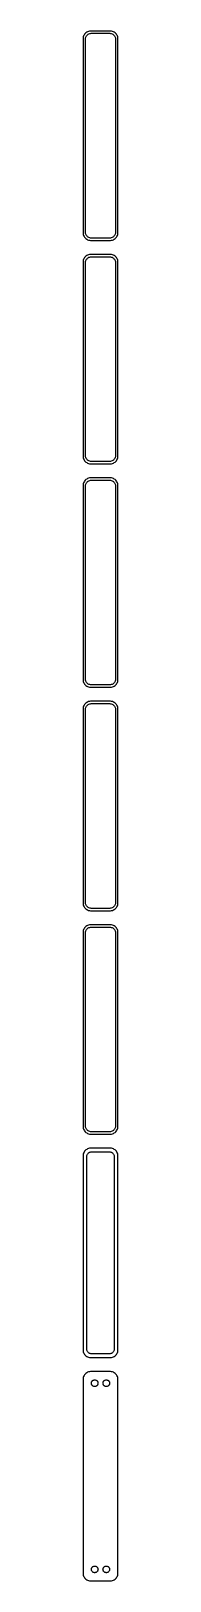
# Model space of a CAD drawing. Header units: metres. Extents: x -11 to 11, y 2093 to 4243.
# Drawn here: x -11 to 11, y 2093 to 3091 of the extents above; entities that cross this region are included whole.
import ezdxf

# ---------------------------------------------------------------- set-up
doc = ezdxf.new("R2010")
doc.units = ezdxf.units.M

msp = doc.modelspace()

# ---------------------------------------------------------------- linework, layer by layer
for p, q in [((-11.2106, 3087.13), (-11.25, 3086.5)), ((-11.0929, 3087.74), (-11.2106, 3087.13)), ((-10.8989, 3088.34), (-11.0929, 3087.74)), ((-10.6315, 3088.91), (-10.8989, 3088.34)), ((-10.2951, 3089.44), (-10.6315, 3088.91)), ((-9.89484, 3089.92), (-10.2951, 3089.44)), ((-9.43712, 3090.35), (-9.89484, 3089.92)), ((-9.71844, 3086.5), (-9.62433, 3086.99)), ((-9.62433, 3086.99), (-9.4691, 3087.47)), ((-9.4691, 3087.47), (-9.25522, 3087.93)), ((-8.92912, 3090.72), (-9.43712, 3090.35)), ((-9.25522, 3087.93), (-8.98605, 3088.35)), ((-8.98605, 3088.35), (-8.66586, 3088.74)), ((-8.37889, 3091.02), (-8.92912, 3090.72)), ((-8.66586, 3088.74), (-8.29968, 3089.08)), ((-7.79507, 3091.26), (-8.37889, 3091.02)), ((-8.29968, 3089.08), (-7.8933, 3089.38)), ((-7.8933, 3089.38), (-7.45311, 3089.62)), ((-7.1869, 3091.41), (-7.79507, 3091.26)), ((-7.45311, 3089.62), (-6.98605, 3089.8)), ((-6.56395, 3091.49), (-7.1869, 3091.41)), ((-6.98605, 3089.8), (-6.49951, 3089.93)), ((6.56395, 3091.49), (-6.56395, 3091.49)), ((-6.49951, 3089.93), (-6.00116, 3089.99)), ((-6.00116, 3089.99), (6.00116, 3089.99)), ((6.00116, 3089.99), (6.49951, 3089.93)), ((6.49951, 3089.93), (6.98605, 3089.8)), ((7.1869, 3091.41), (6.56395, 3091.49)), ((6.98605, 3089.8), (7.45311, 3089.62)), ((7.79507, 3091.26), (7.1869, 3091.41)), ((7.45311, 3089.62), (7.8933, 3089.38)), ((8.37889, 3091.02), (7.79507, 3091.26)), ((7.8933, 3089.38), (8.29968, 3089.08)), ((8.29968, 3089.08), (8.66586, 3088.74)), ((8.92912, 3090.72), (8.37889, 3091.02)), ((8.66586, 3088.74), (8.98605, 3088.35)), ((9.43712, 3090.35), (8.92912, 3090.72)), ((8.98605, 3088.35), (9.25522, 3087.93)), ((9.25522, 3087.93), (9.4691, 3087.47)), ((9.89484, 3089.92), (9.43712, 3090.35)), ((9.4691, 3087.47), (9.62433, 3086.99)), ((9.62433, 3086.99), (9.71844, 3086.5)), ((10.2951, 3089.44), (9.89484, 3089.92)), ((10.6315, 3088.91), (10.2951, 3089.44)), ((10.8989, 3088.34), (10.6315, 3088.91)), ((11.0929, 3087.74), (10.8989, 3088.34)), ((11.2106, 3087.13), (11.0929, 3087.74)), ((11.25, 3086.5), (11.2106, 3087.13)), ((-11.25, 3086.5), (-11.25, 2961.5)), ((-9.75, 3086), (-9.71844, 3086.5)), ((-9.75, 2962), (-9.75, 3086)), ((9.71844, 3086.5), (9.75, 3086)), ((9.75, 3086), (9.75, 2962)), ((11.25, 2961.5), (11.25, 3086.5)), ((-11.25, 2961.5), (-11.2106, 2960.87)), ((-11.2106, 2960.87), (-11.0929, 2960.26)), ((-11.0929, 2960.26), (-10.8989, 2959.66)), ((-10.8989, 2959.66), (-10.6315, 2959.09)), ((-10.6315, 2959.09), (-10.2951, 2958.56)), ((-10.2951, 2958.56), (-9.89484, 2958.08)), ((-9.89484, 2958.08), (-9.43712, 2957.65)), ((-9.71844, 2961.5), (-9.75, 2962)), ((-9.62433, 2961.01), (-9.71844, 2961.5)), ((-9.4691, 2960.53), (-9.62433, 2961.01)), ((-9.25522, 2960.07), (-9.4691, 2960.53)), ((-9.43712, 2957.65), (-8.92912, 2957.28)), ((-8.98605, 2959.65), (-9.25522, 2960.07)), ((-8.66586, 2959.26), (-8.98605, 2959.65)), ((-8.92912, 2957.28), (-8.37889, 2956.98)), ((-8.29968, 2958.92), (-8.66586, 2959.26)), ((-7.8933, 2958.62), (-8.29968, 2958.92)), ((-7.45311, 2958.38), (-7.8933, 2958.62)), ((-6.98605, 2958.2), (-7.45311, 2958.38)), ((-6.49951, 2958.07), (-6.98605, 2958.2)), ((-6.00116, 2958.01), (-6.49951, 2958.07)), ((6.00116, 2958.01), (-6.00116, 2958.01)), ((6.49951, 2958.07), (6.00116, 2958.01)), ((6.98605, 2958.2), (6.49951, 2958.07)), ((7.45311, 2958.38), (6.98605, 2958.2)), ((7.8933, 2958.62), (7.45311, 2958.38)), ((8.29968, 2958.92), (7.8933, 2958.62)), ((8.66586, 2959.26), (8.29968, 2958.92)), ((8.37889, 2956.98), (8.92912, 2957.28)), ((8.98605, 2959.65), (8.66586, 2959.26)), ((8.92912, 2957.28), (9.43712, 2957.65)), ((9.25522, 2960.07), (8.98605, 2959.65)), ((9.4691, 2960.53), (9.25522, 2960.07)), ((9.43712, 2957.65), (9.89484, 2958.08)), ((9.62433, 2961.01), (9.4691, 2960.53)), ((9.71844, 2961.5), (9.62433, 2961.01)), ((9.75, 2962), (9.71844, 2961.5)), ((9.89484, 2958.08), (10.2951, 2958.56)), ((10.2951, 2958.56), (10.6315, 2959.09)), ((10.6315, 2959.09), (10.8989, 2959.66)), ((10.8989, 2959.66), (11.0929, 2960.26)), ((11.0929, 2960.26), (11.2106, 2960.87)), ((11.2106, 2960.87), (11.25, 2961.5)), ((-8.37889, 2947.02), (-8.92912, 2946.72)), ((-8.37889, 2956.98), (-7.79507, 2956.74)), ((-7.79507, 2947.26), (-8.37889, 2947.02)), ((-7.79507, 2956.74), (-7.1869, 2956.59)), ((-7.1869, 2947.41), (-7.79507, 2947.26)), ((-7.1869, 2956.59), (-6.56395, 2956.51)), ((-6.56395, 2947.49), (-7.1869, 2947.41)), ((-6.56395, 2956.51), (6.56395, 2956.51)), ((6.56395, 2947.49), (-6.56395, 2947.49)), ((6.56395, 2956.51), (7.1869, 2956.59)), ((7.1869, 2947.41), (6.56395, 2947.49)), ((7.1869, 2956.59), (7.79507, 2956.74)), ((7.79507, 2947.26), (7.1869, 2947.41)), ((7.79507, 2956.74), (8.37889, 2956.98)), ((8.37889, 2947.02), (7.79507, 2947.26)), ((8.92912, 2946.72), (8.37889, 2947.02)), ((-11.2106, 2943.13), (-11.25, 2942.5)), ((-11.25, 2942.5), (-11.25, 2817.5)), ((-11.0929, 2943.74), (-11.2106, 2943.13)), ((-10.8989, 2944.34), (-11.0929, 2943.74)), ((-10.6315, 2944.91), (-10.8989, 2944.34)), ((-10.2951, 2945.44), (-10.6315, 2944.91)), ((-9.89484, 2945.92), (-10.2951, 2945.44)), ((-9.43712, 2946.35), (-9.89484, 2945.92)), ((-9.75, 2942), (-9.71844, 2942.5)), ((-9.75, 2818), (-9.75, 2942)), ((-9.71844, 2942.5), (-9.62433, 2942.99)), ((-9.62433, 2942.99), (-9.4691, 2943.47)), ((-9.4691, 2943.47), (-9.25522, 2943.93)), ((-8.92912, 2946.72), (-9.43712, 2946.35)), ((-9.25522, 2943.93), (-8.98605, 2944.35)), ((-8.98605, 2944.35), (-8.66586, 2944.74)), ((-8.66586, 2944.74), (-8.29968, 2945.08)), ((-8.29968, 2945.08), (-7.8933, 2945.38)), ((-7.8933, 2945.38), (-7.45311, 2945.62)), ((-7.45311, 2945.62), (-6.98605, 2945.8)), ((-6.98605, 2945.8), (-6.49951, 2945.93)), ((-6.49951, 2945.93), (-6.00116, 2945.99)), ((-6.00116, 2945.99), (6.00116, 2945.99)), ((6.00116, 2945.99), (6.49951, 2945.93)), ((6.49951, 2945.93), (6.98605, 2945.8)), ((6.98605, 2945.8), (7.45311, 2945.62)), ((7.45311, 2945.62), (7.8933, 2945.38)), ((7.8933, 2945.38), (8.29968, 2945.08)), ((8.29968, 2945.08), (8.66586, 2944.74)), ((8.66586, 2944.74), (8.98605, 2944.35)), ((9.43712, 2946.35), (8.92912, 2946.72)), ((8.98605, 2944.35), (9.25522, 2943.93)), ((9.25522, 2943.93), (9.4691, 2943.47)), ((9.89484, 2945.92), (9.43712, 2946.35)), ((9.4691, 2943.47), (9.62433, 2942.99)), ((9.62433, 2942.99), (9.71844, 2942.5)), ((9.71844, 2942.5), (9.75, 2942)), ((9.75, 2942), (9.75, 2818)), ((10.2951, 2945.44), (9.89484, 2945.92)), ((10.6315, 2944.91), (10.2951, 2945.44)), ((10.8989, 2944.34), (10.6315, 2944.91)), ((11.0929, 2943.74), (10.8989, 2944.34)), ((11.2106, 2943.13), (11.0929, 2943.74)), ((11.25, 2942.5), (11.2106, 2943.13)), ((11.25, 2817.5), (11.25, 2942.5)), ((-11.25, 2817.5), (-11.2106, 2816.87)), ((-9.71844, 2817.5), (-9.75, 2818)), ((-9.62433, 2817.01), (-9.71844, 2817.5)), ((9.71844, 2817.5), (9.62433, 2817.01)), ((9.75, 2818), (9.71844, 2817.5)), ((11.2106, 2816.87), (11.25, 2817.5)), ((-11.2106, 2816.87), (-11.0929, 2816.26)), ((-11.0929, 2816.26), (-10.8989, 2815.66)), ((-10.8989, 2815.66), (-10.6315, 2815.09)), ((-10.6315, 2815.09), (-10.2951, 2814.56)), ((-10.2951, 2814.56), (-9.89484, 2814.08)), ((-9.89484, 2814.08), (-9.43712, 2813.65)), ((-9.4691, 2816.53), (-9.62433, 2817.01)), ((-9.25522, 2816.07), (-9.4691, 2816.53)), ((-9.43712, 2813.65), (-8.92912, 2813.28)), ((-8.98605, 2815.65), (-9.25522, 2816.07)), ((-8.66586, 2815.26), (-8.98605, 2815.65)), ((-8.92912, 2813.28), (-8.37889, 2812.98)), ((-8.29968, 2814.92), (-8.66586, 2815.26)), ((-8.37889, 2812.98), (-7.79507, 2812.74)), ((-7.8933, 2814.62), (-8.29968, 2814.92)), ((-7.45311, 2814.38), (-7.8933, 2814.62)), ((-7.79507, 2812.74), (-7.1869, 2812.59)), ((-6.98605, 2814.2), (-7.45311, 2814.38)), ((-7.1869, 2812.59), (-6.56395, 2812.51)), ((-6.49951, 2814.07), (-6.98605, 2814.2)), ((-6.56395, 2812.51), (6.56395, 2812.51)), ((-6.00116, 2814.01), (-6.49951, 2814.07)), ((6.00116, 2814.01), (-6.00116, 2814.01)), ((6.49951, 2814.07), (6.00116, 2814.01)), ((6.98605, 2814.2), (6.49951, 2814.07)), ((6.56395, 2812.51), (7.1869, 2812.59)), ((7.45311, 2814.38), (6.98605, 2814.2)), ((7.1869, 2812.59), (7.79507, 2812.74)), ((7.8933, 2814.62), (7.45311, 2814.38)), ((7.79507, 2812.74), (8.37889, 2812.98)), ((8.29968, 2814.92), (7.8933, 2814.62)), ((8.66586, 2815.26), (8.29968, 2814.92)), ((8.37889, 2812.98), (8.92912, 2813.28)), ((8.98605, 2815.65), (8.66586, 2815.26)), ((8.92912, 2813.28), (9.43712, 2813.65)), ((9.25522, 2816.07), (8.98605, 2815.65)), ((9.4691, 2816.53), (9.25522, 2816.07)), ((9.43712, 2813.65), (9.89484, 2814.08)), ((9.62433, 2817.01), (9.4691, 2816.53)), ((9.89484, 2814.08), (10.2951, 2814.56)), ((10.2951, 2814.56), (10.6315, 2815.09)), ((10.6315, 2815.09), (10.8989, 2815.66)), ((10.8989, 2815.66), (11.0929, 2816.26)), ((11.0929, 2816.26), (11.2106, 2816.87)), ((-11.2106, 2799.13), (-11.25, 2798.5)), ((-11.25, 2798.5), (-11.25, 2673.5)), ((-11.0929, 2799.74), (-11.2106, 2799.13)), ((-10.8989, 2800.34), (-11.0929, 2799.74)), ((-10.6315, 2800.91), (-10.8989, 2800.34)), ((-10.2951, 2801.44), (-10.6315, 2800.91)), ((-9.89484, 2801.92), (-10.2951, 2801.44)), ((-9.43712, 2802.35), (-9.89484, 2801.92)), ((-9.75, 2798), (-9.71844, 2798.5)), ((-9.75, 2674), (-9.75, 2798)), ((-9.71844, 2798.5), (-9.62433, 2798.99)), ((-9.62433, 2798.99), (-9.4691, 2799.47)), ((-9.4691, 2799.47), (-9.25522, 2799.93)), ((-8.92912, 2802.72), (-9.43712, 2802.35)), ((-9.25522, 2799.93), (-8.98605, 2800.35)), ((-8.98605, 2800.35), (-8.66586, 2800.74)), ((-8.37889, 2803.02), (-8.92912, 2802.72)), ((-8.66586, 2800.74), (-8.29968, 2801.08)), ((-7.79507, 2803.26), (-8.37889, 2803.02)), ((-8.29968, 2801.08), (-7.8933, 2801.38)), ((-7.8933, 2801.38), (-7.45311, 2801.62)), ((-7.1869, 2803.41), (-7.79507, 2803.26)), ((-7.45311, 2801.62), (-6.98605, 2801.8)), ((-6.56395, 2803.49), (-7.1869, 2803.41)), ((-6.98605, 2801.8), (-6.49951, 2801.93)), ((6.56395, 2803.49), (-6.56395, 2803.49)), ((-6.49951, 2801.93), (-6.00116, 2801.99)), ((-6.00116, 2801.99), (6.00116, 2801.99)), ((6.00116, 2801.99), (6.49951, 2801.93)), ((6.49951, 2801.93), (6.98605, 2801.8)), ((7.1869, 2803.41), (6.56395, 2803.49)), ((6.98605, 2801.8), (7.45311, 2801.62)), ((7.79507, 2803.26), (7.1869, 2803.41)), ((7.45311, 2801.62), (7.8933, 2801.38)), ((8.37889, 2803.02), (7.79507, 2803.26)), ((7.8933, 2801.38), (8.29968, 2801.08)), ((8.29968, 2801.08), (8.66586, 2800.74)), ((8.92912, 2802.72), (8.37889, 2803.02)), ((8.66586, 2800.74), (8.98605, 2800.35)), ((9.43712, 2802.35), (8.92912, 2802.72)), ((8.98605, 2800.35), (9.25522, 2799.93)), ((9.25522, 2799.93), (9.4691, 2799.47)), ((9.89484, 2801.92), (9.43712, 2802.35)), ((9.4691, 2799.47), (9.62433, 2798.99)), ((9.62433, 2798.99), (9.71844, 2798.5)), ((9.71844, 2798.5), (9.75, 2798)), ((9.75, 2798), (9.75, 2674)), ((10.2951, 2801.44), (9.89484, 2801.92)), ((10.6315, 2800.91), (10.2951, 2801.44)), ((10.8989, 2800.34), (10.6315, 2800.91)), ((11.0929, 2799.74), (10.8989, 2800.34)), ((11.2106, 2799.13), (11.0929, 2799.74)), ((11.25, 2798.5), (11.2106, 2799.13)), ((11.25, 2673.5), (11.25, 2798.5)), ((-11.25, 2673.5), (-11.2106, 2672.87)), ((-11.2106, 2672.87), (-11.0929, 2672.26)), ((-11.0929, 2672.26), (-10.8989, 2671.66)), ((-10.8989, 2671.66), (-10.6315, 2671.09)), ((-10.6315, 2671.09), (-10.2951, 2670.56)), ((-10.2951, 2670.56), (-9.89484, 2670.08)), ((-9.89484, 2670.08), (-9.43712, 2669.65)), ((-9.71844, 2673.5), (-9.75, 2674)), ((-9.62433, 2673.01), (-9.71844, 2673.5)), ((-9.4691, 2672.53), (-9.62433, 2673.01)), ((-9.25522, 2672.07), (-9.4691, 2672.53)), ((-9.43712, 2669.65), (-8.92912, 2669.28)), ((-8.98605, 2671.65), (-9.25522, 2672.07)), ((-8.66586, 2671.26), (-8.98605, 2671.65)), ((-8.92912, 2669.28), (-8.37889, 2668.98)), ((-8.29968, 2670.92), (-8.66586, 2671.26)), ((-8.37889, 2668.98), (-7.79507, 2668.74)), ((-7.8933, 2670.62), (-8.29968, 2670.92)), ((-7.45311, 2670.38), (-7.8933, 2670.62)), ((-7.79507, 2668.74), (-7.1869, 2668.59)), ((-6.98605, 2670.2), (-7.45311, 2670.38)), ((-7.1869, 2668.59), (-6.56395, 2668.51)), ((-6.49951, 2670.07), (-6.98605, 2670.2)), ((-6.56395, 2668.51), (6.56395, 2668.51)), ((-6.00116, 2670.01), (-6.49951, 2670.07)), ((6.00116, 2670.01), (-6.00116, 2670.01)), ((6.49951, 2670.07), (6.00116, 2670.01)), ((6.98605, 2670.2), (6.49951, 2670.07)), ((6.56395, 2668.51), (7.1869, 2668.59)), ((7.45311, 2670.38), (6.98605, 2670.2)), ((7.1869, 2668.59), (7.79507, 2668.74)), ((7.8933, 2670.62), (7.45311, 2670.38)), ((7.79507, 2668.74), (8.37889, 2668.98)), ((8.29968, 2670.92), (7.8933, 2670.62)), ((8.66586, 2671.26), (8.29968, 2670.92)), ((8.37889, 2668.98), (8.92912, 2669.28)), ((8.98605, 2671.65), (8.66586, 2671.26)), ((8.92912, 2669.28), (9.43712, 2669.65)), ((9.25522, 2672.07), (8.98605, 2671.65)), ((9.4691, 2672.53), (9.25522, 2672.07)), ((9.43712, 2669.65), (9.89484, 2670.08)), ((9.62433, 2673.01), (9.4691, 2672.53)), ((9.71844, 2673.5), (9.62433, 2673.01)), ((9.75, 2674), (9.71844, 2673.5)), ((9.89484, 2670.08), (10.2951, 2670.56)), ((10.2951, 2670.56), (10.6315, 2671.09)), ((10.6315, 2671.09), (10.8989, 2671.66)), ((10.8989, 2671.66), (11.0929, 2672.26)), ((11.0929, 2672.26), (11.2106, 2672.87)), ((11.2106, 2672.87), (11.25, 2673.5)), ((-10.2951, 2657.44), (-10.6315, 2656.91)), ((-9.89484, 2657.92), (-10.2951, 2657.44)), ((-9.43712, 2658.35), (-9.89484, 2657.92)), ((-8.92912, 2658.72), (-9.43712, 2658.35)), ((-8.37889, 2659.02), (-8.92912, 2658.72)), ((-7.79507, 2659.26), (-8.37889, 2659.02)), ((-8.29968, 2657.08), (-7.8933, 2657.38)), ((-7.8933, 2657.38), (-7.45311, 2657.62)), ((-7.1869, 2659.41), (-7.79507, 2659.26)), ((-7.45311, 2657.62), (-6.98605, 2657.8)), ((-6.56395, 2659.49), (-7.1869, 2659.41)), ((-6.98605, 2657.8), (-6.49951, 2657.93)), ((6.56395, 2659.49), (-6.56395, 2659.49)), ((-6.49951, 2657.93), (-6.00116, 2657.99)), ((-6.00116, 2657.99), (6.00116, 2657.99)), ((6.00116, 2657.99), (6.49951, 2657.93)), ((6.49951, 2657.93), (6.98605, 2657.8)), ((7.1869, 2659.41), (6.56395, 2659.49)), ((6.98605, 2657.8), (7.45311, 2657.62)), ((7.79507, 2659.26), (7.1869, 2659.41)), ((7.45311, 2657.62), (7.8933, 2657.38)), ((8.37889, 2659.02), (7.79507, 2659.26)), ((7.8933, 2657.38), (8.29968, 2657.08)), ((8.92912, 2658.72), (8.37889, 2659.02)), ((9.43712, 2658.35), (8.92912, 2658.72)), ((9.89484, 2657.92), (9.43712, 2658.35)), ((10.2951, 2657.44), (9.89484, 2657.92)), ((10.6315, 2656.91), (10.2951, 2657.44)), ((-11.2106, 2655.13), (-11.25, 2654.5)), ((-11.25, 2654.5), (-11.25, 2529.5)), ((-11.0929, 2655.74), (-11.2106, 2655.13)), ((-10.8989, 2656.34), (-11.0929, 2655.74)), ((-10.6315, 2656.91), (-10.8989, 2656.34)), ((-9.75, 2654), (-9.71844, 2654.5)), ((-9.75, 2530), (-9.75, 2654)), ((-9.71844, 2654.5), (-9.62433, 2654.99)), ((-9.62433, 2654.99), (-9.4691, 2655.47)), ((-9.4691, 2655.47), (-9.25522, 2655.93)), ((-9.25522, 2655.93), (-8.98605, 2656.35)), ((-8.98605, 2656.35), (-8.66586, 2656.74)), ((-8.66586, 2656.74), (-8.29968, 2657.08)), ((8.29968, 2657.08), (8.66586, 2656.74)), ((8.66586, 2656.74), (8.98605, 2656.35)), ((8.98605, 2656.35), (9.25522, 2655.93)), ((9.25522, 2655.93), (9.4691, 2655.47)), ((9.4691, 2655.47), (9.62433, 2654.99)), ((9.62433, 2654.99), (9.71844, 2654.5)), ((9.71844, 2654.5), (9.75, 2654)), ((9.75, 2654), (9.75, 2530)), ((10.8989, 2656.34), (10.6315, 2656.91)), ((11.0929, 2655.74), (10.8989, 2656.34)), ((11.2106, 2655.13), (11.0929, 2655.74)), ((11.25, 2654.5), (11.2106, 2655.13)), ((11.25, 2529.5), (11.25, 2654.5)), ((-11.25, 2529.5), (-11.2106, 2528.87)), ((-11.2106, 2528.87), (-11.0929, 2528.26)), ((-11.0929, 2528.26), (-10.8989, 2527.66)), ((-10.8989, 2527.66), (-10.6315, 2527.09)), ((-9.71844, 2529.5), (-9.75, 2530)), ((-9.62433, 2529.01), (-9.71844, 2529.5)), ((-9.4691, 2528.53), (-9.62433, 2529.01)), ((-9.25522, 2528.07), (-9.4691, 2528.53)), ((-8.98605, 2527.65), (-9.25522, 2528.07)), ((-8.66586, 2527.26), (-8.98605, 2527.65)), ((8.98605, 2527.65), (8.66586, 2527.26)), ((9.25522, 2528.07), (8.98605, 2527.65)), ((9.4691, 2528.53), (9.25522, 2528.07)), ((9.62433, 2529.01), (9.4691, 2528.53)), ((9.71844, 2529.5), (9.62433, 2529.01)), ((9.75, 2530), (9.71844, 2529.5)), ((10.6315, 2527.09), (10.8989, 2527.66)), ((10.8989, 2527.66), (11.0929, 2528.26)), ((11.0929, 2528.26), (11.2106, 2528.87)), ((11.2106, 2528.87), (11.25, 2529.5)), ((-10.6315, 2527.09), (-10.2951, 2526.56)), ((-10.2951, 2526.56), (-9.89484, 2526.08)), ((-9.89484, 2526.08), (-9.43712, 2525.65)), ((-9.43712, 2525.65), (-8.92912, 2525.28)), ((-8.92912, 2525.28), (-8.37889, 2524.98)), ((-8.29968, 2526.92), (-8.66586, 2527.26)), ((-8.37889, 2524.98), (-7.79507, 2524.74)), ((-7.8933, 2526.62), (-8.29968, 2526.92)), ((-7.45311, 2526.38), (-7.8933, 2526.62)), ((-7.79507, 2524.74), (-7.1869, 2524.59)), ((-6.98605, 2526.2), (-7.45311, 2526.38)), ((-7.1869, 2524.59), (-6.56395, 2524.51)), ((-6.49951, 2526.07), (-6.98605, 2526.2)), ((-6.56395, 2524.51), (6.56395, 2524.51)), ((-6.00116, 2526.01), (-6.49951, 2526.07)), ((6.00116, 2526.01), (-6.00116, 2526.01)), ((6.49951, 2526.07), (6.00116, 2526.01)), ((6.98605, 2526.2), (6.49951, 2526.07)), ((6.56395, 2524.51), (7.1869, 2524.59)), ((7.45311, 2526.38), (6.98605, 2526.2)), ((7.1869, 2524.59), (7.79507, 2524.74)), ((7.8933, 2526.62), (7.45311, 2526.38)), ((7.79507, 2524.74), (8.37889, 2524.98)), ((8.29968, 2526.92), (7.8933, 2526.62)), ((8.66586, 2527.26), (8.29968, 2526.92)), ((8.37889, 2524.98), (8.92912, 2525.28)), ((8.92912, 2525.28), (9.43712, 2525.65)), ((9.43712, 2525.65), (9.89484, 2526.08)), ((9.89484, 2526.08), (10.2951, 2526.56)), ((10.2951, 2526.56), (10.6315, 2527.09)), ((-11.2106, 2511.13), (-11.25, 2510.5)), ((-11.25, 2510.5), (-11.25, 2385.5)), ((-11.0929, 2511.74), (-11.2106, 2511.13)), ((-10.8989, 2512.34), (-11.0929, 2511.74)), ((-10.6315, 2512.91), (-10.8989, 2512.34)), ((-10.2951, 2513.44), (-10.6315, 2512.91)), ((-9.89484, 2513.92), (-10.2951, 2513.44)), ((-9.43712, 2514.35), (-9.89484, 2513.92)), ((-9.75, 2510), (-9.71844, 2510.5)), ((-9.75, 2386), (-9.75, 2510)), ((-9.71844, 2510.5), (-9.62433, 2510.99)), ((-9.62433, 2510.99), (-9.4691, 2511.47)), ((-9.4691, 2511.47), (-9.25522, 2511.93)), ((-8.92912, 2514.72), (-9.43712, 2514.35)), ((-9.25522, 2511.93), (-8.98605, 2512.35)), ((-8.98605, 2512.35), (-8.66586, 2512.74)), ((-8.37889, 2515.02), (-8.92912, 2514.72)), ((-8.66586, 2512.74), (-8.29968, 2513.08)), ((-7.79507, 2515.26), (-8.37889, 2515.02)), ((-8.29968, 2513.08), (-7.8933, 2513.38)), ((-7.8933, 2513.38), (-7.45311, 2513.62)), ((-7.1869, 2515.41), (-7.79507, 2515.26)), ((-7.45311, 2513.62), (-6.98605, 2513.8)), ((-6.56395, 2515.49), (-7.1869, 2515.41)), ((-6.98605, 2513.8), (-6.49951, 2513.93)), ((6.56395, 2515.49), (-6.56395, 2515.49)), ((-6.49951, 2513.93), (-6.00116, 2513.99)), ((-6.00116, 2513.99), (6.00116, 2513.99)), ((6.00116, 2513.99), (6.49951, 2513.93)), ((6.49951, 2513.93), (6.98605, 2513.8)), ((7.1869, 2515.41), (6.56395, 2515.49)), ((6.98605, 2513.8), (7.45311, 2513.62)), ((7.79507, 2515.26), (7.1869, 2515.41)), ((7.45311, 2513.62), (7.8933, 2513.38)), ((8.37889, 2515.02), (7.79507, 2515.26)), ((7.8933, 2513.38), (8.29968, 2513.08)), ((8.29968, 2513.08), (8.66586, 2512.74)), ((8.92912, 2514.72), (8.37889, 2515.02)), ((8.66586, 2512.74), (8.98605, 2512.35)), ((9.43712, 2514.35), (8.92912, 2514.72)), ((8.98605, 2512.35), (9.25522, 2511.93)), ((9.25522, 2511.93), (9.4691, 2511.47)), ((9.89484, 2513.92), (9.43712, 2514.35)), ((9.4691, 2511.47), (9.62433, 2510.99)), ((9.62433, 2510.99), (9.71844, 2510.5)), ((9.71844, 2510.5), (9.75, 2510)), ((9.75, 2510), (9.75, 2386)), ((10.2951, 2513.44), (9.89484, 2513.92)), ((10.6315, 2512.91), (10.2951, 2513.44)), ((10.8989, 2512.34), (10.6315, 2512.91)), ((11.0929, 2511.74), (10.8989, 2512.34)), ((11.2106, 2511.13), (11.0929, 2511.74)), ((11.25, 2510.5), (11.2106, 2511.13)), ((11.25, 2385.5), (11.25, 2510.5)), ((-11.25, 2385.5), (-11.2106, 2384.87)), ((-11.2106, 2384.87), (-11.0929, 2384.26)), ((-11.0929, 2384.26), (-10.8989, 2383.66)), ((-10.8989, 2383.66), (-10.6315, 2383.09)), ((-10.6315, 2383.09), (-10.2951, 2382.56)), ((-10.2951, 2382.56), (-9.89484, 2382.08)), ((-9.89484, 2382.08), (-9.43712, 2381.65)), ((-9.71844, 2385.5), (-9.75, 2386)), ((-9.62433, 2385.01), (-9.71844, 2385.5)), ((-9.4691, 2384.53), (-9.62433, 2385.01)), ((-9.25522, 2384.07), (-9.4691, 2384.53)), ((-9.43712, 2381.65), (-8.92912, 2381.28)), ((-8.98605, 2383.65), (-9.25522, 2384.07)), ((-8.66586, 2383.26), (-8.98605, 2383.65)), ((-8.92912, 2381.28), (-8.37889, 2380.98)), ((-8.29968, 2382.92), (-8.66586, 2383.26)), ((-8.37889, 2380.98), (-7.79507, 2380.74)), ((-7.8933, 2382.62), (-8.29968, 2382.92)), ((-7.45311, 2382.38), (-7.8933, 2382.62)), ((-7.79507, 2380.74), (-7.1869, 2380.59)), ((-6.98605, 2382.2), (-7.45311, 2382.38)), ((-7.1869, 2380.59), (-6.56395, 2380.51)), ((-6.49951, 2382.07), (-6.98605, 2382.2)), ((-6.56395, 2380.51), (6.56395, 2380.51)), ((-6.00116, 2382.01), (-6.49951, 2382.07)), ((6.00116, 2382.01), (-6.00116, 2382.01)), ((6.49951, 2382.07), (6.00116, 2382.01)), ((6.98605, 2382.2), (6.49951, 2382.07)), ((6.56395, 2380.51), (7.1869, 2380.59)), ((7.45311, 2382.38), (6.98605, 2382.2)), ((7.1869, 2380.59), (7.79507, 2380.74)), ((7.8933, 2382.62), (7.45311, 2382.38)), ((7.79507, 2380.74), (8.37889, 2380.98)), ((8.29968, 2382.92), (7.8933, 2382.62)), ((8.66586, 2383.26), (8.29968, 2382.92)), ((8.37889, 2380.98), (8.92912, 2381.28)), ((8.98605, 2383.65), (8.66586, 2383.26)), ((8.92912, 2381.28), (9.43712, 2381.65)), ((9.25522, 2384.07), (8.98605, 2383.65)), ((9.4691, 2384.53), (9.25522, 2384.07)), ((9.43712, 2381.65), (9.89484, 2382.08)), ((9.62433, 2385.01), (9.4691, 2384.53)), ((9.71844, 2385.5), (9.62433, 2385.01)), ((9.75, 2386), (9.71844, 2385.5)), ((9.89484, 2382.08), (10.2951, 2382.56)), ((10.2951, 2382.56), (10.6315, 2383.09)), ((10.6315, 2383.09), (10.8989, 2383.66)), ((10.8989, 2383.66), (11.0929, 2384.26)), ((11.0929, 2384.26), (11.2106, 2384.87)), ((11.2106, 2384.87), (11.25, 2385.5)), ((-11.0929, 2367.74), (-11.2106, 2367.13)), ((-10.8989, 2368.34), (-11.0929, 2367.74)), ((-10.6315, 2368.91), (-10.8989, 2368.34)), ((-10.2951, 2369.44), (-10.6315, 2368.91)), ((-9.89484, 2369.92), (-10.2951, 2369.44)), ((-9.43712, 2370.35), (-9.89484, 2369.92)), ((-8.92912, 2370.72), (-9.43712, 2370.35)), ((-8.37889, 2371.02), (-8.92912, 2370.72)), ((-8.47786, 2367.5), (-8.2684, 2367.83)), ((-7.79507, 2371.26), (-8.37889, 2371.02)), ((-8.2684, 2367.83), (-8.01921, 2368.13)), ((-8.01921, 2368.13), (-7.73424, 2368.4)), ((-7.1869, 2371.41), (-7.79507, 2371.26)), ((-7.73424, 2368.4), (-7.41798, 2368.63)), ((-7.41798, 2368.63), (-7.07541, 2368.82)), ((-6.56395, 2371.49), (-7.1869, 2371.41)), ((-7.07541, 2368.82), (-6.71194, 2368.96)), ((-6.71194, 2368.96), (-6.3333, 2369.06)), ((6.56395, 2371.49), (-6.56395, 2371.49)), ((-6.3333, 2369.06), (-5.94545, 2369.11)), ((-5.94545, 2369.11), (5.94545, 2369.11)), ((5.94545, 2369.11), (6.3333, 2369.06)), ((6.3333, 2369.06), (6.71194, 2368.96)), ((7.1869, 2371.41), (6.56395, 2371.49)), ((6.71194, 2368.96), (7.07541, 2368.82)), ((7.07541, 2368.82), (7.41798, 2368.63)), ((7.79507, 2371.26), (7.1869, 2371.41)), ((7.41798, 2368.63), (7.73424, 2368.4)), ((7.73424, 2368.4), (8.01921, 2368.13)), ((8.37889, 2371.02), (7.79507, 2371.26)), ((8.01921, 2368.13), (8.2684, 2367.83)), ((8.2684, 2367.83), (8.47786, 2367.5)), ((8.92912, 2370.72), (8.37889, 2371.02)), ((9.43712, 2370.35), (8.92912, 2370.72)), ((9.89484, 2369.92), (9.43712, 2370.35)), ((10.2951, 2369.44), (9.89484, 2369.92)), ((10.6315, 2368.91), (10.2951, 2369.44)), ((10.8989, 2368.34), (10.6315, 2368.91)), ((11.0929, 2367.74), (10.8989, 2368.34)), ((11.2106, 2367.13), (11.0929, 2367.74)), ((-11.2106, 2367.13), (-11.25, 2366.5)), ((-11.25, 2366.5), (-11.25, 2241.5)), ((-8.86292, 2366), (-8.83836, 2366.39)), ((-8.86292, 2242), (-8.86292, 2366)), ((-8.83836, 2366.39), (-8.76512, 2366.77)), ((-8.76512, 2366.77), (-8.64432, 2367.15)), ((-8.64432, 2367.15), (-8.47786, 2367.5)), ((8.47786, 2367.5), (8.64432, 2367.15)), ((8.64432, 2367.15), (8.76512, 2366.77)), ((8.76512, 2366.77), (8.83836, 2366.39)), ((8.83836, 2366.39), (8.86292, 2366)), ((8.86292, 2366), (8.86292, 2242)), ((11.25, 2366.5), (11.2106, 2367.13)), ((11.25, 2241.5), (11.25, 2366.5)), ((-11.25, 2241.5), (-11.2106, 2240.87)), ((-11.2106, 2240.87), (-11.0929, 2240.26)), ((-11.0929, 2240.26), (-10.8989, 2239.66)), ((-10.8989, 2239.66), (-10.6315, 2239.09)), ((-10.6315, 2239.09), (-10.2951, 2238.56)), ((-10.2951, 2238.56), (-9.89484, 2238.08)), ((-9.89484, 2238.08), (-9.43712, 2237.65)), ((-8.83836, 2241.61), (-8.86292, 2242)), ((-8.76512, 2241.23), (-8.83836, 2241.61)), ((-8.64432, 2240.85), (-8.76512, 2241.23)), ((-8.47786, 2240.5), (-8.64432, 2240.85)), ((-8.2684, 2240.17), (-8.47786, 2240.5)), ((-8.01921, 2239.87), (-8.2684, 2240.17)), ((-7.73424, 2239.6), (-8.01921, 2239.87)), ((-7.41798, 2239.37), (-7.73424, 2239.6)), ((-7.07541, 2239.18), (-7.41798, 2239.37)), ((-6.71194, 2239.04), (-7.07541, 2239.18)), ((-6.3333, 2238.94), (-6.71194, 2239.04)), ((-5.94545, 2238.89), (-6.3333, 2238.94)), ((5.94545, 2238.89), (-5.94545, 2238.89)), ((6.3333, 2238.94), (5.94545, 2238.89)), ((6.71194, 2239.04), (6.3333, 2238.94)), ((7.07541, 2239.18), (6.71194, 2239.04)), ((7.41798, 2239.37), (7.07541, 2239.18)), ((7.73424, 2239.6), (7.41798, 2239.37)), ((8.01921, 2239.87), (7.73424, 2239.6)), ((8.2684, 2240.17), (8.01921, 2239.87)), ((8.47786, 2240.5), (8.2684, 2240.17)), ((8.64432, 2240.85), (8.47786, 2240.5)), ((8.76512, 2241.23), (8.64432, 2240.85)), ((8.83836, 2241.61), (8.76512, 2241.23)), ((8.86292, 2242), (8.83836, 2241.61)), ((9.43712, 2237.65), (9.89484, 2238.08)), ((9.89484, 2238.08), (10.2951, 2238.56)), ((10.2951, 2238.56), (10.6315, 2239.09)), ((10.6315, 2239.09), (10.8989, 2239.66)), ((10.8989, 2239.66), (11.0929, 2240.26)), ((11.0929, 2240.26), (11.2106, 2240.87)), ((11.2106, 2240.87), (11.25, 2241.5)), ((-9.43712, 2237.65), (-8.92912, 2237.28)), ((-8.92912, 2237.28), (-8.37889, 2236.98)), ((-8.37889, 2236.98), (-7.79507, 2236.74)), ((-7.79507, 2236.74), (-7.1869, 2236.59)), ((-7.1869, 2236.59), (-6.56395, 2236.51)), ((-6.56395, 2236.51), (6.56395, 2236.51)), ((6.56395, 2236.51), (7.1869, 2236.59)), ((7.1869, 2236.59), (7.79507, 2236.74)), ((7.79507, 2236.74), (8.37889, 2236.98)), ((8.37889, 2236.98), (8.92912, 2237.28)), ((8.92912, 2237.28), (9.43712, 2237.65)), ((-11.2106, 2223.13), (-11.25, 2222.5)), ((-11.25, 2222.5), (-11.25, 2097.5)), ((-11.0929, 2223.74), (-11.2106, 2223.13)), ((-10.8989, 2224.34), (-11.0929, 2223.74)), ((-10.6315, 2224.91), (-10.8989, 2224.34)), ((-10.2951, 2225.44), (-10.6315, 2224.91)), ((-9.89484, 2225.92), (-10.2951, 2225.44)), ((-9.43712, 2226.35), (-9.89484, 2225.92)), ((-8.92912, 2226.72), (-9.43712, 2226.35)), ((-8.37889, 2227.02), (-8.92912, 2226.72)), ((-7.79507, 2227.26), (-8.37889, 2227.02)), ((-7.1869, 2227.41), (-7.79507, 2227.26)), ((-6.56395, 2227.49), (-7.1869, 2227.41)), ((6.56395, 2227.49), (-6.56395, 2227.49)), ((-5.88528, 2220), (-5.86845, 2220.27)), ((-5.86845, 2219.73), (-5.88528, 2220)), ((-5.86845, 2220.27), (-5.81821, 2220.53)), ((-5.81821, 2219.47), (-5.86845, 2219.73)), ((-5.81821, 2220.53), (-5.73534, 2220.79)), ((-5.73534, 2219.21), (-5.81821, 2219.47)), ((-5.73534, 2220.79), (-5.62117, 2221.03)), ((-5.62117, 2218.97), (-5.73534, 2219.21)), ((-5.62117, 2221.03), (-5.47748, 2221.26)), ((-5.47748, 2218.74), (-5.62117, 2218.97)), ((-5.47748, 2221.26), (-5.30655, 2221.46)), ((-5.30655, 2218.54), (-5.47748, 2218.74)), ((-5.30655, 2221.46), (-5.11108, 2221.65)), ((-5.11108, 2218.35), (-5.30655, 2218.54)), ((-5.11108, 2221.65), (-4.89413, 2221.8)), ((-4.89413, 2218.2), (-5.11108, 2218.35)), ((-4.89413, 2221.8), (-4.65915, 2221.93)), ((-4.65915, 2218.07), (-4.89413, 2218.2)), ((-4.65915, 2221.93), (-4.40984, 2222.03)), ((-4.40984, 2217.97), (-4.65915, 2218.07)), ((-4.40984, 2222.03), (-4.1501, 2222.1)), ((-4.1501, 2217.9), (-4.40984, 2217.97)), ((-4.1501, 2222.1), (-3.88406, 2222.13)), ((-3.88406, 2217.87), (-4.1501, 2217.9)), ((-3.88406, 2222.13), (-3.61592, 2222.13)), ((-3.61592, 2217.87), (-3.88406, 2217.87)), ((-3.61592, 2222.13), (-3.34988, 2222.1)), ((-3.34988, 2217.9), (-3.61592, 2217.87)), ((-3.34988, 2222.1), (-3.09015, 2222.03)), ((-3.09015, 2217.97), (-3.34988, 2217.9)), ((-3.09015, 2222.03), (-2.84084, 2221.93)), ((-2.84084, 2218.07), (-3.09015, 2217.97)), ((-2.84084, 2221.93), (-2.60585, 2221.8)), ((-2.60585, 2218.2), (-2.84084, 2218.07)), ((-2.60585, 2221.8), (-2.3889, 2221.65)), ((-2.3889, 2218.35), (-2.60585, 2218.2)), ((-2.3889, 2221.65), (-2.19344, 2221.46)), ((-2.19344, 2218.54), (-2.3889, 2218.35)), ((-2.19344, 2221.46), (-2.02251, 2221.26)), ((-2.02251, 2218.74), (-2.19344, 2218.54)), ((-2.02251, 2221.26), (-1.87881, 2221.03)), ((-1.87881, 2218.97), (-2.02251, 2218.74)), ((-1.87881, 2221.03), (-1.76465, 2220.79)), ((-1.76465, 2219.21), (-1.87881, 2218.97)), ((-1.76465, 2220.79), (-1.68178, 2220.53)), ((-1.68178, 2219.47), (-1.76465, 2219.21)), ((-1.68178, 2220.53), (-1.63153, 2220.27)), ((-1.63153, 2219.73), (-1.68178, 2219.47)), ((-1.63153, 2220.27), (-1.6147, 2220)), ((-1.6147, 2220), (-1.63153, 2219.73)), ((1.6147, 2220), (1.63153, 2220.27)), ((1.63153, 2219.73), (1.6147, 2220)), ((1.63153, 2220.27), (1.68178, 2220.53)), ((1.68178, 2219.47), (1.63153, 2219.73)), ((1.68178, 2220.53), (1.76465, 2220.79)), ((1.76465, 2219.21), (1.68178, 2219.47)), ((1.76465, 2220.79), (1.87881, 2221.03)), ((1.87881, 2218.97), (1.76465, 2219.21)), ((1.87881, 2221.03), (2.02251, 2221.26)), ((2.02251, 2218.74), (1.87881, 2218.97)), ((2.02251, 2221.26), (2.19344, 2221.46)), ((2.19344, 2218.54), (2.02251, 2218.74)), ((2.19344, 2221.46), (2.3889, 2221.65)), ((2.3889, 2218.35), (2.19344, 2218.54)), ((2.3889, 2221.65), (2.60585, 2221.8)), ((2.60585, 2218.2), (2.3889, 2218.35)), ((2.60585, 2221.8), (2.84084, 2221.93)), ((2.84084, 2218.07), (2.60585, 2218.2)), ((2.84084, 2221.93), (3.09015, 2222.03)), ((3.09015, 2217.97), (2.84084, 2218.07)), ((3.09015, 2222.03), (3.34988, 2222.1)), ((3.34988, 2217.9), (3.09015, 2217.97)), ((3.34988, 2222.1), (3.61592, 2222.13)), ((3.61592, 2217.87), (3.34988, 2217.9)), ((3.61592, 2222.13), (3.88406, 2222.13)), ((3.88406, 2217.87), (3.61592, 2217.87)), ((3.88406, 2222.13), (4.1501, 2222.1)), ((4.1501, 2217.9), (3.88406, 2217.87)), ((4.1501, 2222.1), (4.40984, 2222.03)), ((4.40984, 2217.97), (4.1501, 2217.9)), ((4.40984, 2222.03), (4.65915, 2221.93)), ((4.65915, 2218.07), (4.40984, 2217.97)), ((4.65915, 2221.93), (4.89413, 2221.8)), ((4.89413, 2218.2), (4.65915, 2218.07)), ((4.89413, 2221.8), (5.11108, 2221.65)), ((5.11108, 2218.35), (4.89413, 2218.2)), ((5.11108, 2221.65), (5.30655, 2221.46)), ((5.30655, 2218.54), (5.11108, 2218.35)), ((5.30655, 2221.46), (5.47748, 2221.26)), ((5.47748, 2218.74), (5.30655, 2218.54)), ((5.47748, 2221.26), (5.62117, 2221.03)), ((5.62117, 2218.97), (5.47748, 2218.74)), ((5.62117, 2221.03), (5.73534, 2220.79)), ((5.73534, 2219.21), (5.62117, 2218.97)), ((5.73534, 2220.79), (5.81821, 2220.53)), ((5.81821, 2219.47), (5.73534, 2219.21)), ((5.81821, 2220.53), (5.86845, 2220.27)), ((5.86845, 2219.73), (5.81821, 2219.47)), ((5.86845, 2220.27), (5.88528, 2220)), ((5.88528, 2220), (5.86845, 2219.73)), ((7.1869, 2227.41), (6.56395, 2227.49)), ((7.79507, 2227.26), (7.1869, 2227.41)), ((8.37889, 2227.02), (7.79507, 2227.26)), ((8.92912, 2226.72), (8.37889, 2227.02)), ((9.43712, 2226.35), (8.92912, 2226.72)), ((9.89484, 2225.92), (9.43712, 2226.35)), ((10.2951, 2225.44), (9.89484, 2225.92)), ((10.6315, 2224.91), (10.2951, 2225.44)), ((10.8989, 2224.34), (10.6315, 2224.91)), ((11.0929, 2223.74), (10.8989, 2224.34)), ((11.2106, 2223.13), (11.0929, 2223.74)), ((11.25, 2222.5), (11.2106, 2223.13)), ((11.25, 2097.5), (11.25, 2222.5)), ((-5.88528, 2100), (-5.86845, 2100.27)), ((-5.86845, 2099.73), (-5.88528, 2100)), ((-5.86845, 2100.27), (-5.81821, 2100.53)), ((-5.81821, 2099.47), (-5.86845, 2099.73)), ((-5.81821, 2100.53), (-5.73534, 2100.79)), ((-5.73534, 2099.21), (-5.81821, 2099.47)), ((-5.73534, 2100.79), (-5.62117, 2101.03)), ((-5.62117, 2098.97), (-5.73534, 2099.21)), ((-5.62117, 2101.03), (-5.47748, 2101.26)), ((-5.47748, 2098.74), (-5.62117, 2098.97)), ((-5.47748, 2101.26), (-5.30655, 2101.46)), ((-5.30655, 2098.54), (-5.47748, 2098.74)), ((-5.30655, 2101.46), (-5.11108, 2101.65)), ((-5.11108, 2098.35), (-5.30655, 2098.54)), ((-5.11108, 2101.65), (-4.89413, 2101.8)), ((-4.89413, 2098.2), (-5.11108, 2098.35)), ((-4.89413, 2101.8), (-4.65915, 2101.93)), ((-4.65915, 2098.07), (-4.89413, 2098.2)), ((-4.65915, 2101.93), (-4.40984, 2102.03)), ((-4.40984, 2097.97), (-4.65915, 2098.07)), ((-4.40984, 2102.03), (-4.1501, 2102.1)), ((-4.1501, 2097.9), (-4.40984, 2097.97)), ((-4.1501, 2102.1), (-3.88406, 2102.13)), ((-3.88406, 2097.87), (-4.1501, 2097.9)), ((-3.88406, 2102.13), (-3.61592, 2102.13)), ((-3.61592, 2097.87), (-3.88406, 2097.87)), ((-3.61592, 2102.13), (-3.34988, 2102.1)), ((-3.34988, 2097.9), (-3.61592, 2097.87)), ((-3.34988, 2102.1), (-3.09015, 2102.03)), ((-3.09015, 2097.97), (-3.34988, 2097.9)), ((-3.09015, 2102.03), (-2.84084, 2101.93)), ((-2.84084, 2098.07), (-3.09015, 2097.97)), ((-2.84084, 2101.93), (-2.60585, 2101.8)), ((-2.60585, 2098.2), (-2.84084, 2098.07)), ((-2.60585, 2101.8), (-2.3889, 2101.65)), ((-2.3889, 2098.35), (-2.60585, 2098.2)), ((-2.3889, 2101.65), (-2.19344, 2101.46)), ((-2.19344, 2098.54), (-2.3889, 2098.35)), ((-2.19344, 2101.46), (-2.02251, 2101.26)), ((-2.02251, 2098.74), (-2.19344, 2098.54)), ((-2.02251, 2101.26), (-1.87881, 2101.03)), ((-1.87881, 2098.97), (-2.02251, 2098.74)), ((-1.87881, 2101.03), (-1.76465, 2100.79)), ((-1.76465, 2099.21), (-1.87881, 2098.97)), ((-1.76465, 2100.79), (-1.68178, 2100.53)), ((-1.68178, 2099.47), (-1.76465, 2099.21)), ((-1.68178, 2100.53), (-1.63153, 2100.27)), ((-1.63153, 2099.73), (-1.68178, 2099.47)), ((-1.63153, 2100.27), (-1.6147, 2100)), ((-1.6147, 2100), (-1.63153, 2099.73)), ((1.6147, 2100), (1.63153, 2100.27)), ((1.63153, 2099.73), (1.6147, 2100)), ((1.63153, 2100.27), (1.68178, 2100.53)), ((1.68178, 2099.47), (1.63153, 2099.73)), ((1.68178, 2100.53), (1.76465, 2100.79)), ((1.76465, 2099.21), (1.68178, 2099.47)), ((1.76465, 2100.79), (1.87881, 2101.03)), ((1.87881, 2098.97), (1.76465, 2099.21)), ((1.87881, 2101.03), (2.02251, 2101.26)), ((2.02251, 2098.74), (1.87881, 2098.97)), ((2.02251, 2101.26), (2.19344, 2101.46)), ((2.19344, 2098.54), (2.02251, 2098.74)), ((2.19344, 2101.46), (2.3889, 2101.65)), ((2.3889, 2098.35), (2.19344, 2098.54)), ((2.3889, 2101.65), (2.60585, 2101.8)), ((2.60585, 2098.2), (2.3889, 2098.35)), ((2.60585, 2101.8), (2.84084, 2101.93)), ((2.84084, 2098.07), (2.60585, 2098.2)), ((2.84084, 2101.93), (3.09015, 2102.03)), ((3.09015, 2097.97), (2.84084, 2098.07)), ((3.09015, 2102.03), (3.34988, 2102.1)), ((3.34988, 2097.9), (3.09015, 2097.97)), ((3.34988, 2102.1), (3.61592, 2102.13)), ((3.61592, 2097.87), (3.34988, 2097.9)), ((3.61592, 2102.13), (3.88406, 2102.13)), ((3.88406, 2097.87), (3.61592, 2097.87)), ((3.88406, 2102.13), (4.1501, 2102.1)), ((4.1501, 2097.9), (3.88406, 2097.87)), ((4.1501, 2102.1), (4.40984, 2102.03)), ((4.40984, 2097.97), (4.1501, 2097.9)), ((4.40984, 2102.03), (4.65915, 2101.93)), ((4.65915, 2098.07), (4.40984, 2097.97)), ((4.65915, 2101.93), (4.89413, 2101.8)), ((4.89413, 2098.2), (4.65915, 2098.07)), ((4.89413, 2101.8), (5.11108, 2101.65)), ((5.11108, 2098.35), (4.89413, 2098.2)), ((5.11108, 2101.65), (5.30655, 2101.46)), ((5.30655, 2098.54), (5.11108, 2098.35)), ((5.30655, 2101.46), (5.47748, 2101.26)), ((5.47748, 2098.74), (5.30655, 2098.54)), ((5.47748, 2101.26), (5.62117, 2101.03)), ((5.62117, 2098.97), (5.47748, 2098.74)), ((5.62117, 2101.03), (5.73534, 2100.79)), ((5.73534, 2099.21), (5.62117, 2098.97)), ((5.73534, 2100.79), (5.81821, 2100.53)), ((5.81821, 2099.47), (5.73534, 2099.21)), ((5.81821, 2100.53), (5.86845, 2100.27)), ((5.86845, 2099.73), (5.81821, 2099.47)), ((5.86845, 2100.27), (5.88528, 2100)), ((5.88528, 2100), (5.86845, 2099.73)), ((-11.25, 2097.5), (-11.2106, 2096.87)), ((-11.2106, 2096.87), (-11.0929, 2096.26)), ((-11.0929, 2096.26), (-10.8989, 2095.66)), ((-10.8989, 2095.66), (-10.6315, 2095.09)), ((-10.6315, 2095.09), (-10.2951, 2094.56)), ((-10.2951, 2094.56), (-9.89484, 2094.08)), ((-9.89484, 2094.08), (-9.43712, 2093.65)), ((-9.43712, 2093.65), (-8.92912, 2093.28)), ((-8.92912, 2093.28), (-8.37889, 2092.98)), ((-8.37889, 2092.98), (-7.79507, 2092.74)), ((-7.79507, 2092.74), (-7.1869, 2092.59)), ((-7.1869, 2092.59), (-6.56395, 2092.51)), ((-6.56395, 2092.51), (6.56395, 2092.51)), ((6.56395, 2092.51), (7.1869, 2092.59)), ((7.1869, 2092.59), (7.79507, 2092.74)), ((7.79507, 2092.74), (8.37889, 2092.98)), ((8.37889, 2092.98), (8.92912, 2093.28)), ((8.92912, 2093.28), (9.43712, 2093.65)), ((9.43712, 2093.65), (9.89484, 2094.08)), ((9.89484, 2094.08), (10.2951, 2094.56)), ((10.2951, 2094.56), (10.6315, 2095.09)), ((10.6315, 2095.09), (10.8989, 2095.66)), ((10.8989, 2095.66), (11.0929, 2096.26)), ((11.0929, 2096.26), (11.2106, 2096.87)), ((11.2106, 2096.87), (11.25, 2097.5))]:
    msp.add_line(p, q)

doc.saveas('drawing.dxf')
